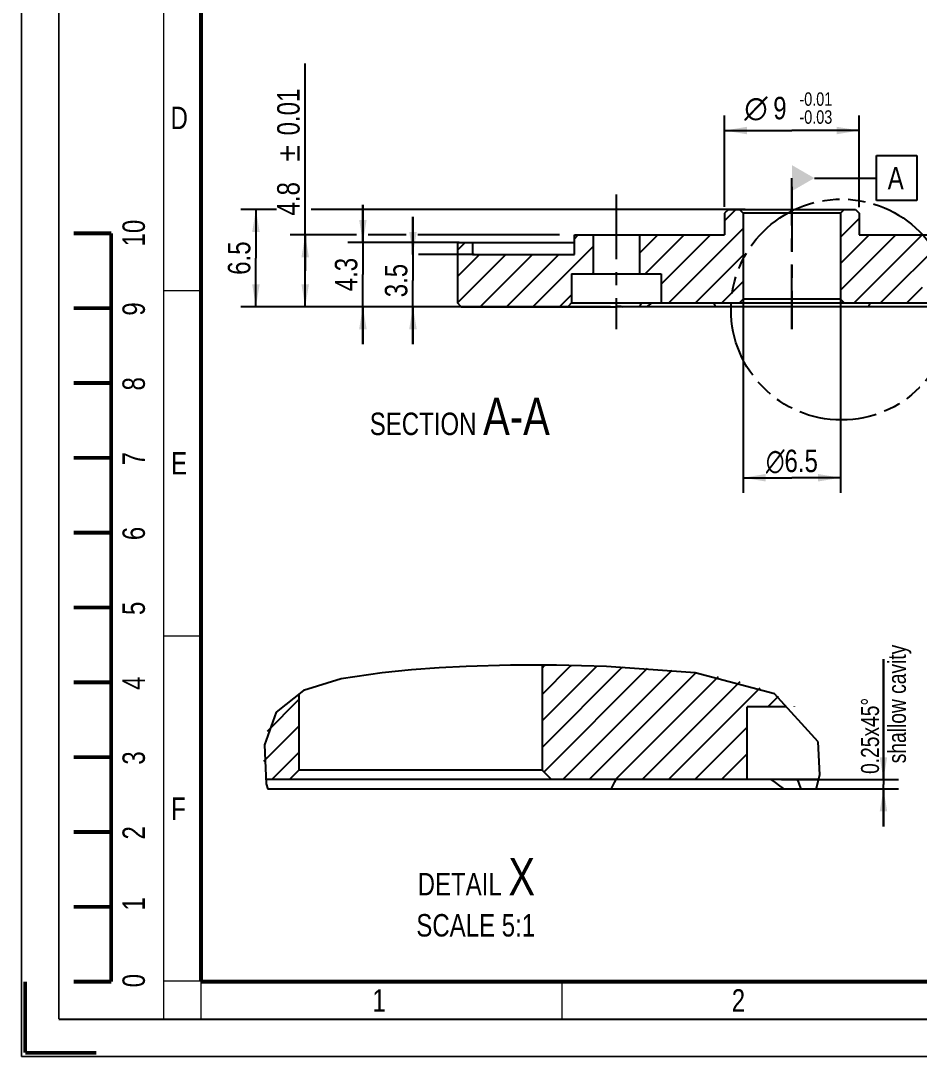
# Model space of a CAD drawing. Header units: millimetres. Extents: x 0 to 420, y 0 to 297.
# Drawn here: x -0.1 to 120, y -0.1 to 138.4 of the extents above; entities that cross this region are included whole.
import ezdxf
from ezdxf.enums import TextEntityAlignment as Align

# ---------------------------------------------------------------- set-up
doc = ezdxf.new("R2010")
doc.units = ezdxf.units.MM
doc.header["$LTSCALE"] = 23.1
doc.linetypes.add('CENTER', pattern=[0.6, 0.375, -0.075, 0.075, -0.075])
doc.linetypes.add('PHANTOM', pattern=[0.8, 0.45, -0.05, 0.1, -0.05, 0.1, -0.05])
doc.layers.get('0').update_dxf_attribs({"linetype": 'CONTINUOUS'})
for name, color, linetype in [('3_ALL_AXES', 7, 'CONTINUOUS'), ('AXIS', 7, 'CONTINUOUS'), ('DEFAULT_3', 7, 'PHANTOM')]:
    doc.layers.add(name, color=color, linetype=linetype)
doc.styles.get("Standard").update_dxf_attribs({"font": 'txt', "width": 0.8})
doc.styles.add('TEXTSTYLE_1', font='gdt', dxfattribs={"width": 0.8})
doc.styles.add('TEXTSTYLE_10', font='txt', dxfattribs={"width": 0.8})
doc.dimstyles.new('DIMSTYLE_14', dxfattribs={"dimtxt": 3, "dimasz": 3, "dimexe": 2, "dimexo": 2, "dimgap": 0.75, "dimtad": 1, "dimlfac": 0.5, "dimdsep": 46, "dimtxsty": 'STANDARD', "dimblk": '_FILLED', "dimblk1": '_FILLED', "dimblk2": '_FILLED', "dimcen": 0.09, "dimadec": 0, "dimazin": 0, "dimtol": 1, "dimtp": 0.01, "dimtm": 0.01, "dimtfac": 1, "dimtofl": 0, "dimtmove": 0, "dimatfit": 3, "dimldrblk": '_FILLED', "dimfxl": 1, "dimtolj": 1, "dimarcsym": 0})
doc.dimstyles.new('DIMSTYLE_4', dxfattribs={"dimtxt": 3, "dimasz": 3, "dimexe": 2, "dimexo": 2, "dimgap": 0.75, "dimtad": 1, "dimdec": 3, "dimlfac": 0.5, "dimdsep": 46, "dimtxsty": 'STANDARD', "dimblk": '_FILLED', "dimblk1": '_FILLED', "dimblk2": '_FILLED', "dimcen": 0.09, "dimadec": 0, "dimazin": 0, "dimtp": 0.1, "dimtm": 0.1, "dimtfac": 1, "dimtdec": 3, "dimtofl": 0, "dimtmove": 0, "dimatfit": 3, "dimldrblk": '_FILLED', "dimfxl": 1, "dimtolj": 1, "dimarcsym": 0})
doc.dimstyles.new('DIMSTYLE_5', dxfattribs={"dimtxt": 3, "dimasz": 3, "dimexe": 2, "dimexo": 2, "dimgap": 0.75, "dimtad": 1, "dimdec": 3, "dimlfac": 0.5, "dimdsep": 46, "dimtxsty": 'STANDARD', "dimblk": '_FILLED', "dimblk1": '_FILLED', "dimblk2": '_FILLED', "dimcen": 0.09, "dimadec": 0, "dimazin": 0, "dimtp": 0.2, "dimtm": 0.2, "dimtfac": 1, "dimtdec": 3, "dimtofl": 0, "dimtmove": 0, "dimatfit": 3, "dimldrblk": '_FILLED', "dimfxl": 1, "dimtolj": 1, "dimarcsym": 0})
doc.dimstyles.new('DIMSTYLE_6', dxfattribs={"dimtxt": 2.4, "dimasz": 3, "dimexe": 2, "dimexo": 2, "dimgap": 0.6, "dimtad": 1, "dimdec": 3, "dimlfac": 0.2, "dimdsep": 46, "dimtxsty": 'STANDARD', "dimblk": '_FILLED', "dimblk1": '_FILLED', "dimblk2": '_FILLED', "dimcen": 0.09, "dimadec": 0, "dimazin": 0, "dimtp": 0.1, "dimtm": 0.1, "dimtfac": 1, "dimtdec": 3, "dimtofl": 0, "dimtmove": 0, "dimatfit": 3, "dimldrblk": '_FILLED', "dimfxl": 1, "dimtolj": 1, "dimarcsym": 0})
doc.dimstyles.new('DIMSTYLE_8', dxfattribs={"dimtxt": 3, "dimasz": 3, "dimexe": 2, "dimexo": 2, "dimgap": 0.75, "dimtad": 1, "dimdec": 3, "dimlfac": 0.5, "dimdsep": 46, "dimtxsty": 'STANDARD', "dimblk": '_FILLED', "dimblk1": '_FILLED', "dimblk2": '_FILLED', "dimcen": 0.09, "dimadec": 0, "dimazin": 0, "dimtol": 1, "dimtp": -0.01, "dimtm": 0.03, "dimtfac": 0.6, "dimtdec": 3, "dimtofl": 0, "dimtmove": 0, "dimatfit": 3, "dimldrblk": '_FILLED', "dimfxl": 1, "dimtolj": 1, "dimarcsym": 0})
pattern_1 = [(45, (0, 0), (-1.767767, 1.767767), [])]

# ---------------------------------------------------------------- blocks, each defined once
blk = doc.blocks.new('_FILLED')
at = {"color": 0, "linetype": 'BYBLOCK'}
blk.add_solid([(0, 0), (-1, 0.167), (-1, -0.167)], dxfattribs=at)
blk = doc.blocks.new('*D8')
at = {"color": 2, "linetype": 'CONTINUOUS'}
for p, q in [((34.09, 113.19), (29.34, 113.19)), ((31.34, 113.19), (31.34, 106.69)), ((96.74, 113.19), (38.73, 113.19)), ((31.34, 100.19), (31.34, 106.69)), ((78.74, 100.19), (29.34, 100.19))]:
    blk.add_line(p, q, dxfattribs=at)
at = {"color": 2, "linetype": 'CONTINUOUS', "xscale": 3, "yscale": 3, "zscale": 3}
for p, rotation in [((31.34, 113.19), 90), ((31.34, 100.19), 270)]:
    blk.add_blockref('_FILLED', p, dxfattribs=dict(at, rotation=rotation))
at = {"color": 2, "linetype": 'CONTINUOUS', "insert": (27.59, 106.69), "char_height": 3, "width": 7.2, "attachment_point": 2, "rotation": 90, "line_spacing_factor": 0.9}
blk.add_mtext('6.5', dxfattribs=at)
blk = doc.blocks.new('*D9')
at = {"color": 2, "linetype": 'CONTINUOUS'}
for p, q in [((45.64, 108.79), (45.64, 113.79)), ((45.64, 113.79), (45.64, 104.49)), ((58.51, 108.79), (43.64, 108.79)), ((45.64, 95.19), (45.64, 104.49)), ((78.74, 100.19), (43.64, 100.19)), ((45.64, 100.19), (45.64, 95.19))]:
    blk.add_line(p, q, dxfattribs=at)
at = {"color": 2, "linetype": 'CONTINUOUS', "xscale": 3, "yscale": 3, "zscale": 3}
for p, rotation in [((45.64, 108.79), 270), ((45.64, 100.19), 90)]:
    blk.add_blockref('_FILLED', p, dxfattribs=dict(at, rotation=rotation))
at = {"color": 2, "linetype": 'CONTINUOUS', "insert": (41.89, 104.49), "char_height": 3, "width": 7.2, "attachment_point": 2, "rotation": 90, "line_spacing_factor": 0.9}
blk.add_mtext('4.3', dxfattribs=at)
blk = doc.blocks.new('*D11')
at = {"color": 2, "linetype": 'CONTINUOUS'}
for p, q in [((115.23, 37), (115.23, 53.12)), ((115.23, 53.12), (115.23, 36.37)), ((101.59, 37), (117.23, 37)), ((115.23, 30.75), (115.23, 36.37)), ((100.44, 35.75), (117.23, 35.75)), ((115.23, 35.75), (115.23, 30.75))]:
    blk.add_line(p, q, dxfattribs=at)
at = {"color": 2, "linetype": 'CONTINUOUS', "xscale": 3, "yscale": 3, "zscale": 3}
for p, rotation in [((115.23, 37), 270), ((115.23, 35.75), 90)]:
    blk.add_blockref('_FILLED', p, dxfattribs=dict(at, rotation=rotation))
at = {"color": 2, "linetype": 'CONTINUOUS', "insert": (112.23, 37.76), "char_height": 2.4, "width": 30.72, "attachment_point": 1, "rotation": 90, "line_spacing_factor": 0.9}
blk.add_mtext('0.25x45°\\P  shallow cavity', dxfattribs=at)
blk = doc.blocks.new('*D16')
at = {"color": 2, "linetype": 'CONTINUOUS'}
for p, q in [((93.99, 113.56), (93.99, 125.74)), ((111.99, 113.49), (111.99, 125.74)), ((93.99, 123.74), (102.99, 123.74)), ((111.99, 123.74), (102.99, 123.74))]:
    blk.add_line(p, q, dxfattribs=at)
at = {"color": 2, "linetype": 'CONTINUOUS', "xscale": 3, "yscale": 3, "zscale": 3, "rotation": 180}
blk.add_blockref('_FILLED', (93.99, 123.74), dxfattribs=at)
at = {"color": 2, "linetype": 'CONTINUOUS', "xscale": 3, "yscale": 3, "zscale": 3}
blk.add_blockref('_FILLED', (111.99, 123.74), dxfattribs=at)
at = {"color": 2, "linetype": 'CONTINUOUS', "width": 0.8}
for s, height, p in [('-0.01', 1.8, (106.19, 127.04)), ('9', 3, (101.39, 125.24)), ('-0.03', 1.8, (106.19, 124.64))]:
    blk.add_text(s, height=height, dxfattribs=at).set_placement(p, align=Align.CENTER)
at = {"color": 2, "linetype": 'CONTINUOUS', "style": 'TEXTSTYLE_1'}
blk.add_text('n', height=3, dxfattribs=at).set_placement((98.19, 125.24), align=Align.CENTER)
blk = doc.blocks.new('*D21')
at = {"color": 2, "linetype": 'CONTINUOUS'}
for p, q in [((96.49, 101.29), (96.49, 75.34)), ((109.49, 101.29), (109.49, 75.34)), ((96.49, 77.34), (102.99, 77.34)), ((109.49, 77.34), (102.99, 77.34))]:
    blk.add_line(p, q, dxfattribs=at)
at = {"color": 2, "linetype": 'CONTINUOUS', "xscale": 3, "yscale": 3, "zscale": 3, "rotation": 180}
blk.add_blockref('_FILLED', (96.49, 77.34), dxfattribs=at)
at = {"color": 2, "linetype": 'CONTINUOUS', "xscale": 3, "yscale": 3, "zscale": 3}
blk.add_blockref('_FILLED', (109.49, 77.34), dxfattribs=at)
at = {"color": 2, "linetype": 'CONTINUOUS', "insert": (102.99, 81.09), "char_height": 3, "width": 11.2, "attachment_point": 2, "line_spacing_factor": 0.9, "style": 'TEXTSTYLE_1'}
blk.add_mtext('{\\Fgdt;n}\\Ftxt;6.5', dxfattribs=at)
blk = doc.blocks.new('*D24')
at = {"color": 2, "linetype": 'CONTINUOUS'}
for p, q in [((52.33, 107.19), (52.33, 112.19)), ((52.33, 112.19), (52.33, 103.69)), ((60.51, 107.19), (53.08, 107.19)), ((52.33, 95.19), (52.33, 103.69)), ((52.33, 100.19), (52.33, 95.19)), ((78.74, 100.19), (53.08, 100.19))]:
    blk.add_line(p, q, dxfattribs=at)
at = {"color": 2, "linetype": 'CONTINUOUS', "xscale": 3, "yscale": 3, "zscale": 3}
for p, rotation in [((52.33, 107.19), 270), ((52.33, 100.19), 90)]:
    blk.add_blockref('_FILLED', p, dxfattribs=dict(at, rotation=rotation))
at = {"color": 2, "linetype": 'CONTINUOUS', "insert": (48.58, 103.69), "char_height": 3, "width": 7.2, "attachment_point": 2, "rotation": 90, "line_spacing_factor": 0.9}
blk.add_mtext('3.5', dxfattribs=at)
blk = doc.blocks.new('*D29')
at = {"color": 2, "linetype": 'CONTINUOUS'}
for p, q in [((37.93, 104.99), (37.93, 132.69)), ((44.78, 109.79), (35.93, 109.79)), ((37.93, 109.79), (37.93, 104.99)), ((51.42, 109.79), (46.36, 109.79)), ((71.92, 109.79), (53, 109.79)), ((37.93, 100.19), (37.93, 104.99)), ((56.77, 100.19), (35.93, 100.19))]:
    blk.add_line(p, q, dxfattribs=at)
at = {"color": 2, "linetype": 'CONTINUOUS', "xscale": 3, "yscale": 3, "zscale": 3}
for p, rotation in [((37.93, 109.79), 90), ((37.93, 100.19), 270)]:
    blk.add_blockref('_FILLED', p, dxfattribs=dict(at, rotation=rotation))
at = {"color": 2, "linetype": 'CONTINUOUS', "width": 0.8}
for s, p in [('0.01', (37.18, 123.09)), ('4.8', (37.18, 112.39))]:
    blk.add_text(s, height=3, rotation=90, dxfattribs=at).set_placement(p)
at = {"color": 2, "linetype": 'CONTINUOUS', "style": 'TEXTSTYLE_1'}
blk.add_text('`', height=3, rotation=90, dxfattribs=at).set_placement((37.18, 119.59))

msp = doc.modelspace()

# ---------------------------------------------------------------- hatches: boundary and pattern name
at = {"linetype": 'CONTINUOUS'}
h = msp.add_hatch(dxfattribs=at)
h.set_pattern_fill('A', color=2, scale=2.5, angle=45, style=0, pattern_type=0)
h.set_pattern_definition(pattern_1)
edge = h.paths.add_edge_path()
edge.add_line((147.2135, 100.1943), (132.97, 100.1943))
edge.add_line((132.4697, 100.6946), (132.97, 100.1943))
edge.add_line((132.4697, 100.6946), (132.4697, 104.5943))
edge.add_line((132.4697, 104.5943), (129.5697, 104.5943))
edge.add_line((129.5697, 104.5943), (129.5697, 109.7943))
edge.add_line((132.069, 109.7943), (129.5697, 109.7943))
edge.add_line((132.069, 107.1943), (132.069, 109.7943))
edge.add_line((145.7036, 107.1943), (132.069, 107.1943))
edge.add_line((145.7036, 108.7943), (145.7036, 107.1943))
edge.add_line((147.7166, 108.7943), (145.7036, 108.7943))
edge.add_line((147.7166, 108.7943), (147.7166, 100.6943))
edge.add_line((147.7166, 100.6943), (147.2135, 100.1943))
edge = h.paths.add_edge_path()
edge.add_line((123.3697, 109.7943), (114.9941, 109.7943))
edge.add_line((123.3697, 104.5943), (123.3697, 109.7943))
edge.add_line((123.3697, 104.5943), (120.4697, 104.5943))
edge.add_line((120.4697, 100.6943), (120.4697, 104.5943))
edge.add_line((120.4697, 100.6943), (114.9941, 100.6943))
edge.add_line((114.9941, 109.7943), (114.9941, 100.6943))
edge = h.paths.add_edge_path()
edge.add_line((114.9941, 109.7943), (114.9941, 100.6943))
edge.add_line((114.9941, 109.7943), (114.9941, 100.6943))
edge = h.paths.add_edge_path()
edge.add_line((109.4941, 112.6945), (109.4941, 101.1941))
edge.add_line((109.4941, 112.6945), (109.9939, 113.1943))
edge.add_line((109.9939, 113.1943), (111.494, 113.1943))
edge.add_line((111.494, 113.1943), (111.9941, 112.6942))
edge.add_line((111.9941, 112.6942), (111.9941, 109.7943))
edge.add_line((114.9941, 109.7943), (111.9941, 109.7943))
edge.add_line((114.9941, 109.7943), (114.9941, 100.6943))
edge.add_line((114.9941, 100.6943), (109.9939, 100.6943))
edge.add_line((109.4941, 101.1941), (109.9939, 100.6943))
edge = h.paths.add_edge_path()
edge.add_line((94.4943, 113.1943), (95.9943, 113.1943))
edge.add_line((96.4941, 112.6945), (95.9943, 113.1943))
edge.add_line((96.4941, 112.6945), (96.4941, 101.1941))
edge.add_line((96.4941, 101.1941), (95.9943, 100.6943))
edge.add_line((95.9943, 100.6943), (90.9941, 100.6943))
edge.add_line((90.9941, 109.7943), (90.9941, 100.6943))
edge.add_line((93.9941, 109.7943), (90.9941, 109.7943))
edge.add_line((93.9941, 112.6942), (93.9941, 109.7943))
edge.add_line((94.4943, 113.1943), (93.9941, 112.6942))
edge = h.paths.add_edge_path()
edge.add_line((90.9941, 109.7943), (90.9941, 100.6943))
edge.add_line((90.9941, 109.7943), (90.9941, 100.6943))
edge = h.paths.add_edge_path()
edge.add_line((58.7748, 100.1943), (73.0183, 100.1943))
edge.add_line((58.7748, 100.1943), (58.2716, 100.6943))
edge.add_line((58.2716, 108.7943), (58.2716, 100.6943))
edge.add_line((58.2716, 108.7943), (60.2846, 108.7943))
edge.add_line((60.2846, 108.7943), (60.2846, 107.1943))
edge.add_line((60.2846, 107.1943), (73.9192, 107.1943))
edge.add_line((73.9192, 107.1943), (73.9192, 109.7943))
edge.add_line((73.9192, 109.7943), (76.4186, 109.7943))
edge.add_line((76.4186, 109.7943), (76.4186, 104.5943))
edge.add_line((73.5186, 104.5943), (76.4186, 104.5943))
edge.add_line((73.5186, 104.5943), (73.5186, 100.6946))
edge.add_line((73.5186, 100.6946), (73.0183, 100.1943))
edge = h.paths.add_edge_path()
edge.add_line((82.6186, 109.7943), (90.9941, 109.7943))
edge.add_line((90.9941, 109.7943), (90.9941, 100.6943))
edge.add_line((85.5186, 100.6943), (90.9941, 100.6943))
edge.add_line((85.5186, 104.5943), (85.5186, 100.6943))
edge.add_line((82.6186, 104.5943), (85.5186, 104.5943))
edge.add_line((82.6186, 109.7943), (82.6186, 104.5943))
h = msp.add_hatch(dxfattribs=at)
h.set_pattern_fill('A', color=2, scale=2.5, angle=45, style=0, pattern_type=0)
h.set_pattern_definition(pattern_1)
edge = h.paths.add_edge_path()
edge.add_line((83.3395, 36.9979), (83.3395, 51.8991))
edge.add_spline(control_points=[(83.3395, 51.8991), (85.3379, 51.7851), (89.0828, 51.4607), (94.01, 50.692), (98.0492, 49.6194), (101.1879, 48.2843), (102.7444, 47.2822), (103.3834, 46.7479)], knot_values=[0, 0, 0, 0, 0.2, 0.4, 0.6, 0.8, 1, 1, 1, 1], degree=3, periodic=0)
edge.add_line((103.3834, 46.7479), (97.0283, 46.7479))
edge.add_line((97.0283, 46.7479), (97.0283, 36.9979))
edge.add_line((97.0283, 36.9979), (83.3395, 36.9979))
edge = h.paths.add_edge_path()
edge.add_line((83.3395, 51.8991), (83.3395, 36.9979))
edge.add_line((83.3395, 36.9979), (70.8389, 36.9979))
edge.add_line((70.8389, 36.9979), (69.5895, 38.2474))
edge.add_line((69.5895, 38.2474), (69.5895, 52.3133))
edge.add_arc((67.9879, -229.5721), 281.8894, 86.878165, 89.67448)
edge = h.paths.add_edge_path()
edge.add_line((37.0895, 38.2474), (35.84, 36.9979))
edge.add_line((35.84, 36.9979), (32.6202, 36.9979))
edge.add_spline(control_points=[(32.6202, 36.9979), (32.473, 38.0526), (32.3228, 40.0097), (32.569, 42.5064), (33.1689, 44.5104), (33.7321, 45.5506), (34.0606, 45.9941)], knot_values=[0, 0, 0, 0, 0.25, 0.5, 0.75, 1, 1, 1, 1], degree=3, periodic=0)
edge.add_spline(control_points=[(34.0606, 45.9941), (34.3846, 46.4719), (35.2133, 47.3802), (36.4038, 48.194), (37.0895, 48.5772)], knot_values=[0, 0, 0, 0, 0.5, 1, 1, 1, 1], degree=3, periodic=0)
edge.add_line((37.0895, 48.5772), (37.0895, 38.2474))

# ---------------------------------------------------------------- linework, layer by layer
at = {"color": 7, "linetype": 'CONTINUOUS'}
for p, q in [((94.4943, 113.1943), (93.9941, 112.6942)), ((93.9941, 112.6942), (93.9941, 109.7943)), ((94.4943, 113.1943), (111.494, 113.1943)), ((96.4941, 112.6945), (95.9943, 113.1943)), ((96.4941, 112.6945), (96.4941, 101.1941)), ((109.4941, 112.6945), (96.4941, 112.6945)), ((109.4941, 112.6945), (109.9939, 113.1943)), ((109.4941, 112.6945), (109.4941, 101.1941)), ((111.494, 113.1943), (111.9941, 112.6942)), ((111.9941, 112.6942), (111.9941, 109.7943)), ((73.9192, 107.1943), (73.9192, 109.7943)), ((73.9192, 109.7943), (93.9941, 109.7943)), ((76.4186, 109.7943), (76.4186, 104.5943)), ((82.6186, 109.7943), (82.6186, 104.5943)), ((111.9941, 109.7943), (132.069, 109.7943)), ((58.2716, 108.7943), (58.2716, 100.6943)), ((58.2716, 108.7943), (73.9192, 108.7943)), ((60.2846, 108.7943), (60.2846, 107.1943)), ((60.2846, 107.1943), (73.9192, 107.1943)), ((73.5186, 104.5943), (73.5186, 100.6946)), ((73.5186, 104.5943), (85.5186, 104.5943)), ((85.5186, 104.5943), (85.5186, 100.6943)), ((96.4941, 101.1941), (95.9943, 100.6943)), ((109.4941, 101.1941), (96.4941, 101.1941)), ((109.4941, 101.1941), (109.9939, 100.6943)), ((58.7748, 100.1943), (58.2716, 100.6943)), ((58.7748, 100.1943), (79.3838, 100.1943)), ((73.5186, 100.6946), (73.0183, 100.1943)), ((73.5186, 100.6946), (132.4697, 100.6946)), ((83.5506, 100.1943), (82.6322, 100.1943)), ((113.1804, 100.1943), (92.8078, 100.1943)), ((48.2083, 51.2781), (42.7276, 50.4716)), ((52.1241, 51.6638), (48.2083, 51.2781)), ((55.8502, 51.9405), (52.1241, 51.6638)), ((59.4582, 52.1304), (55.8502, 51.9405)), ((65.3883, 52.2984), (59.4582, 52.1304)), ((71.5263, 52.2958), (65.3883, 52.2984)), ((69.5895, 52.2966), (69.5895, 38.2474)), ((78.2081, 52.1304), (71.5263, 52.2958)), ((90.067, 51.2777), (78.2081, 52.1304)), ((100.6696, 48.4509), (90.067, 51.2777)), ((42.7276, 50.4716), (37.7034, 48.8902)), ((37.7034, 48.8902), (34.0606, 45.9941)), ((37.0895, 48.4021), (37.0895, 38.2474)), ((106.5035, 42.0736), (100.6696, 48.4509)), ((34.0606, 45.9941), (32.5102, 41.6473)), ((102.2275, 46.7479), (97.0283, 46.7479)), ((97.0283, 36.9979), (97.0283, 46.7479)), ((32.5102, 41.6473), (32.7085, 36.4589)), ((106.7235, 37.6411), (106.5035, 42.0736)), ((37.0895, 38.2474), (35.84, 36.9979)), ((69.5895, 38.2474), (37.0895, 38.2474)), ((69.5895, 38.2474), (70.8389, 36.9979)), ((106.229, 35.7479), (106.7235, 37.6411)), ((106.5556, 36.9984), (32.6879, 36.9979)), ((32.7085, 36.4589), (32.9198, 35.7479)), ((78.8052, 35.7479), (32.9198, 35.7479)), ((104.2448, 35.7479), (101.9488, 35.7479)), ((5, 5), (415, 5))]:
    msp.add_line(p, q, dxfattribs=at)
for points, const_width in [([(0, 297), (0, 0)], 0.199), ([(5, 292), (5, 5)], 0.199), ([(19, 292), (19, 5)], 0.199), ([(24, 287), (24, 10)], 0.499), ([(12, 110), (7, 110)], 0.499), ([(12, 10), (12, 110)], 0.499), ([(24, 102.35), (19, 102.35)], 0.199), ([(7, 100), (12, 100)], 0.499), ([(7, 90), (12, 90)], 0.499), ([(7, 80), (12, 80)], 0.499), ([(7, 70), (12, 70)], 0.499), ([(7, 60), (12, 60)], 0.499), ([(24, 56.2), (19, 56.2)], 0.199), ([(7, 50), (12, 50)], 0.499), ([(7, 40), (12, 40)], 0.499), ([(7, 30), (12, 30)], 0.499), ([(7, 20), (12, 20)], 0.499), ([(0.5, 10), (0.5, 0.5)], 0.5), ([(7, 10), (12, 10)], 0.499), ([(24, 10.1), (19, 10.1)], 0.199), ([(24, 10), (410, 10)], 0.499), ([(24, 5), (24, 10)], 0.199), ([(72.25, 5), (72.25, 10)], 0.199), ([(0, 0), (420, 0)], 0.199), ([(0.5, 0.5), (10, 0.5)], 0.5)]:
    msp.add_lwpolyline(points, dxfattribs=dict(at, const_width=const_width))
for points in [[(79.433, 36.9983), (79.2213, 36.5966), (79.012, 36.1799), (78.8051, 35.7483)], [(100.1703, 36.9987), (100.7524, 36.5969), (101.3454, 36.18), (101.9489, 35.7477)], [(104.2436, 35.7477), (103.8997, 36.5969), (103.7401, 36.9987)]]:
    msp.add_lwpolyline(points, dxfattribs=at)
for centre, radius, start, end in [((105.4502, 69.8154), 37.4497, 124.456674, 125.787416), ((84.3656, 96.2634), 9.3126, 27.323573, 28.411762), ((83.8791, 96.0296), 9.8522, 25.007409, 27.233334), ((122.2884, 95.9364), 10.0543, 152.759973, 154.943276), ((121.2025, 96.4952), 8.833, 151.614279, 152.759066)]:
    msp.add_arc(centre, radius, start, end, dxfattribs=at)
msp.add_open_spline([(82.8339, 100.6946), (82.8177, 100.6536), (82.7521, 100.4862), (82.6842, 100.3196), (82.6325, 100.1942)], degree=3, knots=[0, 0, 0, 0, 0.24552188, 1, 1, 1, 1], dxfattribs=at)
at = {"layer": '3_ALL_AXES', "color": 7, "linetype": 'CENTER'}
for p, q in [((79.5186, 115.1943), (79.5186, 97.1943)), ((102.9941, 116.1945), (102.9941, 97.1942))]:
    msp.add_line(p, q, dxfattribs=at)
at = {"layer": '3_ALL_AXES', "color": 7, "linetype": 'CONTINUOUS'}
for p, q in [((82.6322, 100.1943), (79.4205, 100.1943)), ((92.8078, 100.1943), (83.5506, 100.1943)), ((122.4378, 100.1943), (113.1804, 100.1943)), ((101.9489, 35.7479), (78.8052, 35.7479)), ((106.229, 35.7479), (104.2448, 35.7479))]:
    msp.add_line(p, q, dxfattribs=at)
msp.add_open_spline([(79.3838, 100.1943), (79.5355, 100.2455), (79.8598, 100.3005), (80.1837, 100.2449), (80.3377, 100.1943)], degree=3, knots=[0, 0, 0, 0, 0.49672757, 1, 1, 1, 1], dxfattribs=at)
at = {"layer": 'AXIS', "color": 2, "linetype": 'CONTINUOUS'}
for p, q in [((114.2975, 114.3815), (114.2975, 120.3815)), ((114.2975, 120.3815), (119.6975, 120.3815)), ((119.6975, 120.3815), (119.6975, 114.3815)), ((105.9941, 117.3815), (114.2975, 117.3815)), ((119.6975, 114.3815), (114.2975, 114.3815))]:
    msp.add_line(p, q, dxfattribs=at)
at = {"layer": 'AXIS', "color": 2, "linetype": 'CENTER'}
msp.add_line((102.9941, 97.1943), (102.9941, 117.3815), dxfattribs=at)
at = {"layer": 'AXIS', "color": 2, "linetype": 'CONTINUOUS'}
msp.add_solid([(102.9941, 119.1136), (102.9941, 115.6495), (105.9941, 117.3815)], dxfattribs=at)
at = {"layer": 'DEFAULT_3', "color": 2, "linetype": 'PHANTOM'}
msp.add_circle((109.6085, 99.8166), 14.7591, dxfattribs=at)

# ---------------------------------------------------------------- texts
at = {"color": 7, "linetype": 'CONTINUOUS', "char_height": 3, "width": 2.4, "attachment_point": 1, "line_spacing_factor": 0.9}
for s, insert in [('D', (19.9286, 126.925)), ('E', (20, 80.775)), ('F', (20, 34.625)), ('1', (46.9107, 9)), ('2', (94.9464, 9))]:
    msp.add_mtext(s, dxfattribs=dict(at, insert=insert))
at = {"color": 7, "linetype": 'CONTINUOUS', "char_height": 3, "attachment_point": 1, "rotation": 90, "line_spacing_factor": 0.9}
for s, insert, width in [('10', (13.5, 108.25), 4.8), ('9', (13.5, 99), 2.4), ('8', (13.5, 89), 2.4), ('7', (13.5, 79), 2.4), ('6', (13.5, 69), 2.4), ('5', (13.5, 59), 2.4), ('4', (13.5, 49), 2.4), ('3', (13.5, 39), 2.4), ('2', (13.5, 29), 2.4), ('1', (13.5, 19.5), 2.4), ('0', (13.5, 9.25), 2.4)]:
    msp.add_mtext(s, dxfattribs=dict(at, insert=insert, width=width))
at = {"color": 2, "linetype": 'CONTINUOUS', "char_height": 3, "attachment_point": 3, "line_spacing_factor": 0.9, "style": 'TEXTSTYLE_10'}
for s, insert, width in [('SECTION \\H5.0;A-A', (70.6303, 88.0437), 40.4), ('DETAIL \\H5.0;X\\P\\H3.0;SCALE 5:1', (68.6597, 26.536), 28.05)]:
    msp.add_mtext(s, dxfattribs=dict(at, insert=insert, width=width))
at = {"layer": 'AXIS', "color": 2, "linetype": 'CONTINUOUS', "insert": (115.7975, 118.8815), "char_height": 3, "width": 2.4, "attachment_point": 1, "line_spacing_factor": 0.9}
msp.add_mtext('A', dxfattribs=at)

# ---------------------------------------------------------------- dimensions: what is measured, and where the dimension line sits
at = {"color": 2, "linetype": 'CONTINUOUS'}
for base, p1, p2, angle, dimstyle, picture, middle in [((37.9279, 109.7943), (58.7748, 100.1943), (73.9192, 109.7943), 90, 'DIMSTYLE_14', '*D29', (37.9279, 122.5365)), ((45.643, 100.1943), (60.5141, 108.7943), (80.7441, 100.1943), 270, 'DIMSTYLE_4', '*D9', (45.643, 104.5693)), ((31.3367, 100.1943), (98.7442, 113.1943), (80.7441, 100.1943), 270, 'DIMSTYLE_5', '*D8', (31.3367, 106.7693)), ((52.3328, 100.1943), (62.5141, 107.1943), (80.7441, 100.1943), 270, 'DIMSTYLE_4', '*D24', (52.3328, 103.7693))]:
    dim = msp.add_linear_dim(base=base, p1=p1, p2=p2, angle=angle, dimstyle=dimstyle, dxfattribs=at)
    dim.commit()
    dim.dimension.update_dxf_attribs({"geometry": picture, "text_midpoint": middle, "dimtype": 160})
for base, p1, p2, dimstyle, picture, middle in [((111.9941, 123.7393), (93.9941, 111.5644), (111.9941, 111.4948), 'DIMSTYLE_8', '*D16', (102.9941, 123.7393)), ((109.4941, 77.3409), (96.4941, 103.2941), (109.4941, 103.2941), 'DIMSTYLE_5', '*D21', (102.9941, 77.3409))]:
    dim = msp.add_linear_dim(base=base, p1=p1, p2=p2, text='%%c<>', dimstyle=dimstyle, dxfattribs=at)
    dim.commit()
    dim.dimension.update_dxf_attribs({"geometry": picture, "text_midpoint": middle, "dimtype": 160})
dim = msp.add_linear_dim(base=(115.2255, 35.7479), p1=(99.5895, 36.9979), p2=(98.4395, 35.7479), angle=270, text='<>x45°\\P  shallow cavity', dimstyle='DIMSTYLE_6', dxfattribs=at)
dim.commit()
dim.dimension.update_dxf_attribs({"geometry": '*D11', "text_midpoint": (115.2255, 53.1192), "dimtype": 160})

doc.saveas('drawing.dxf')
